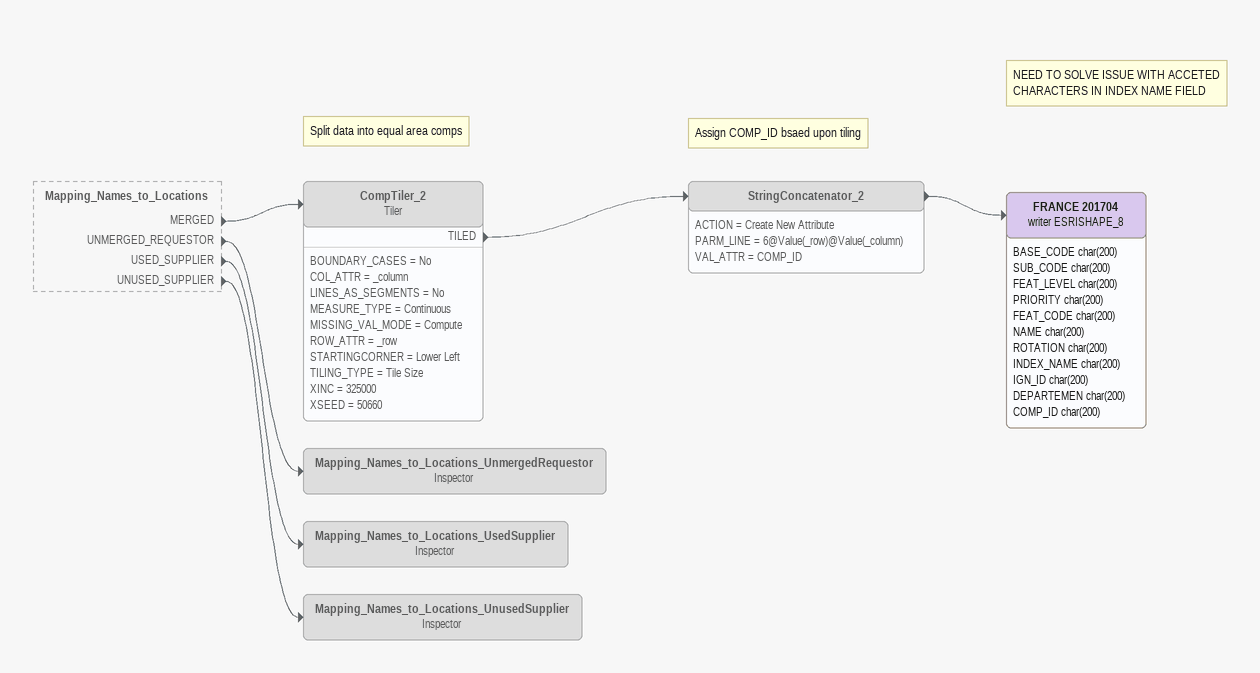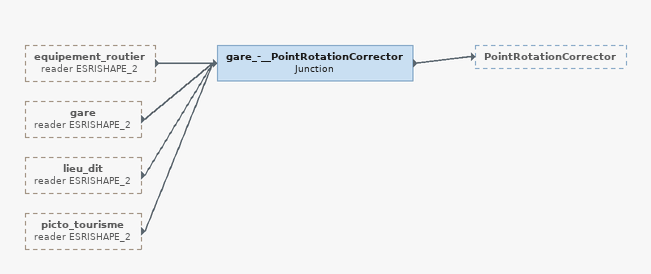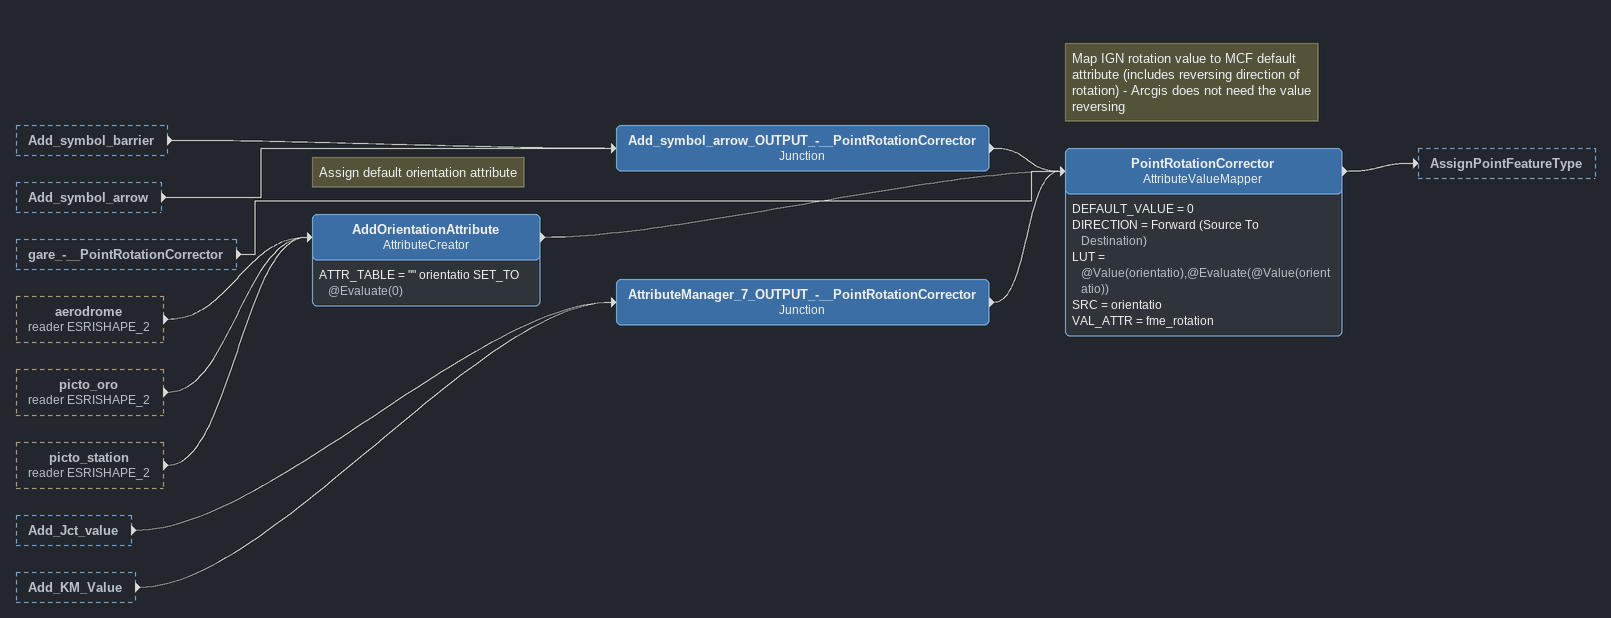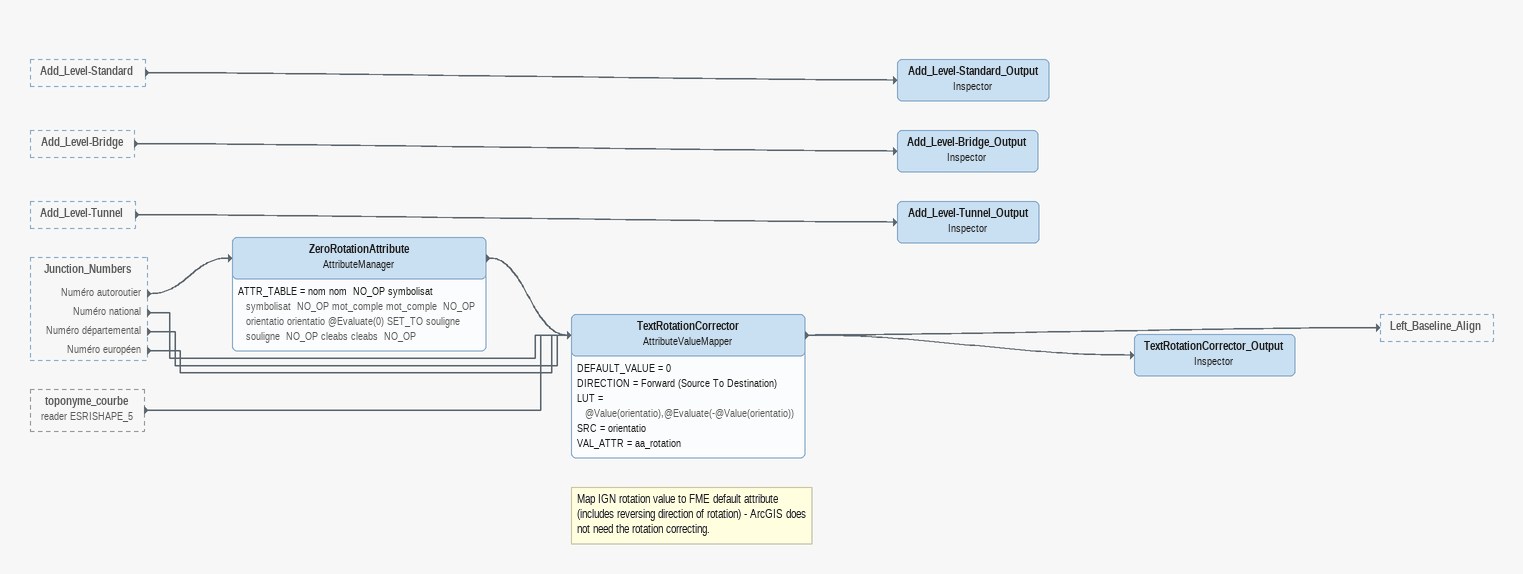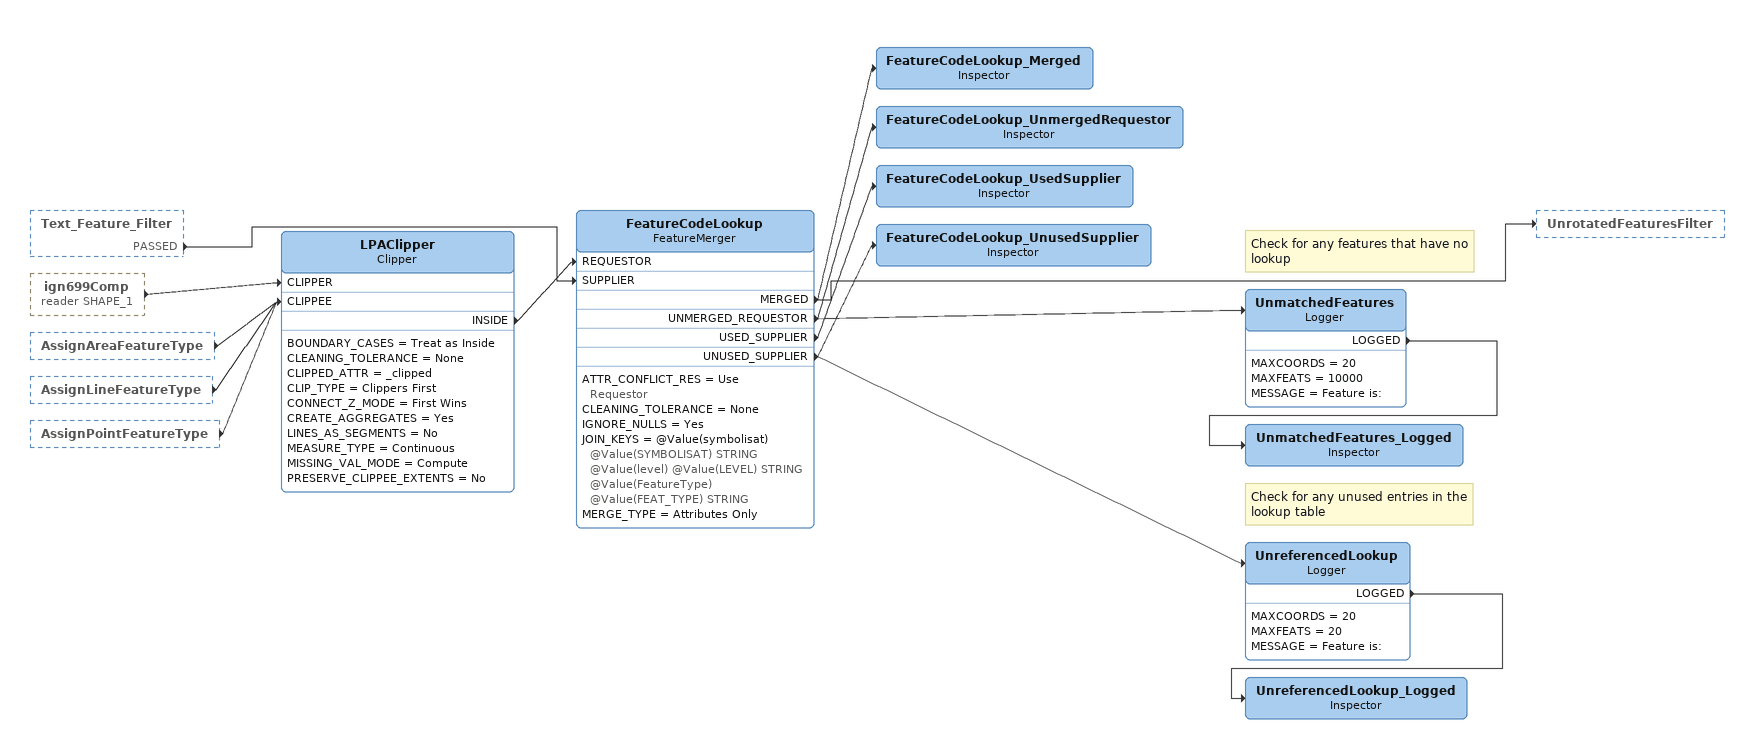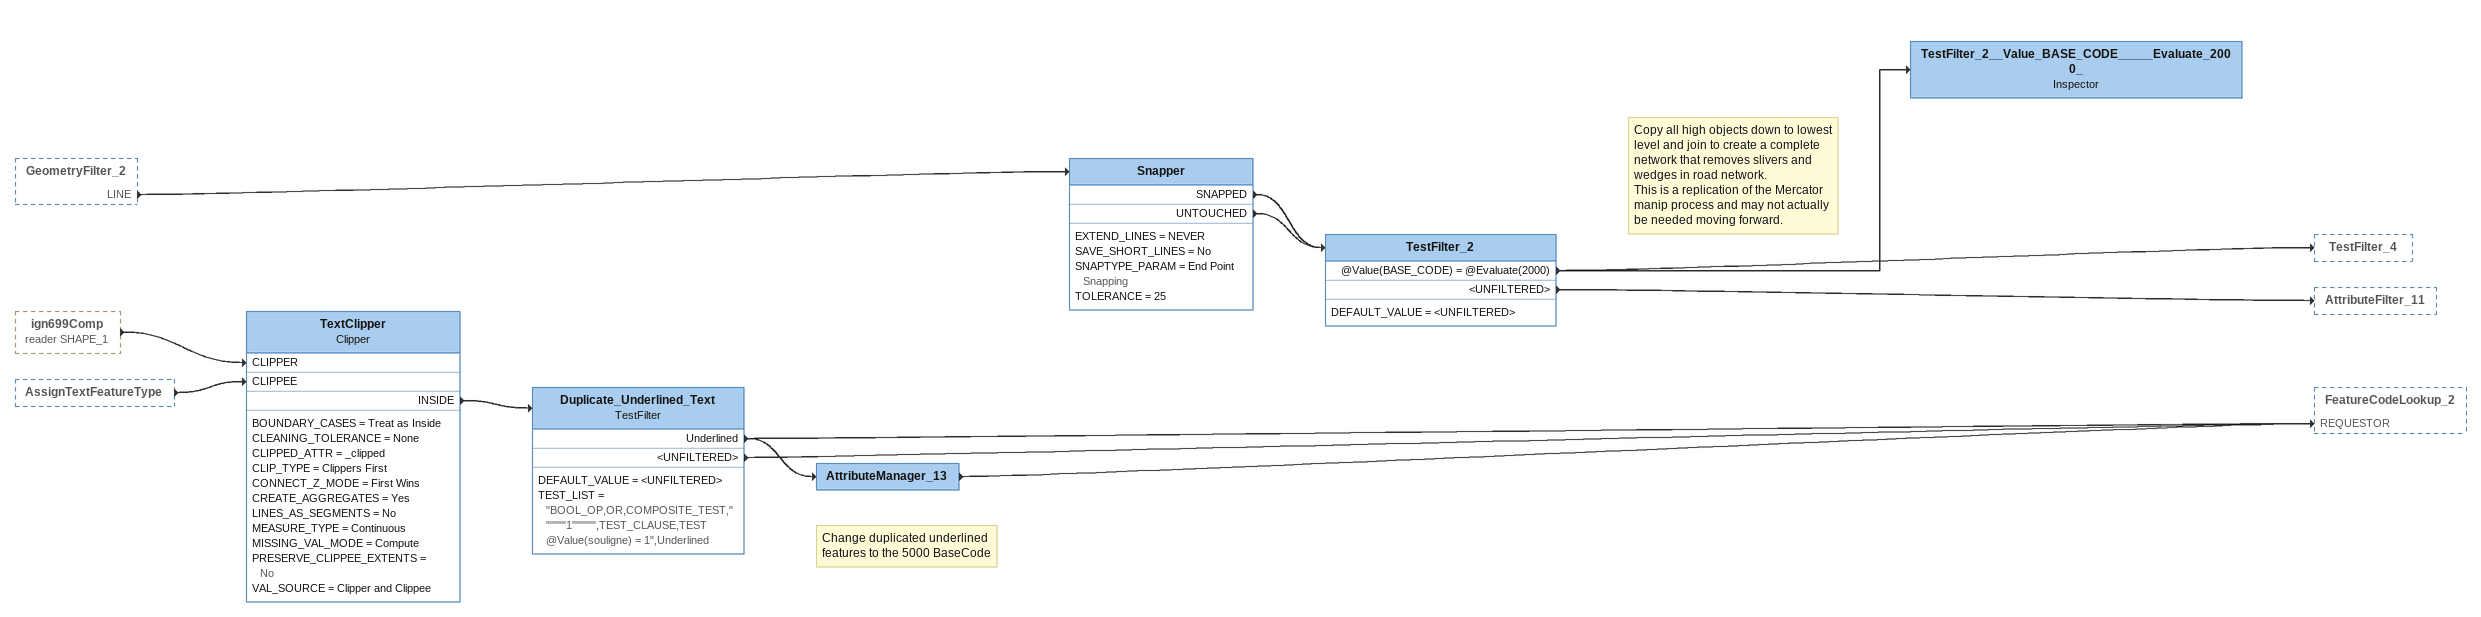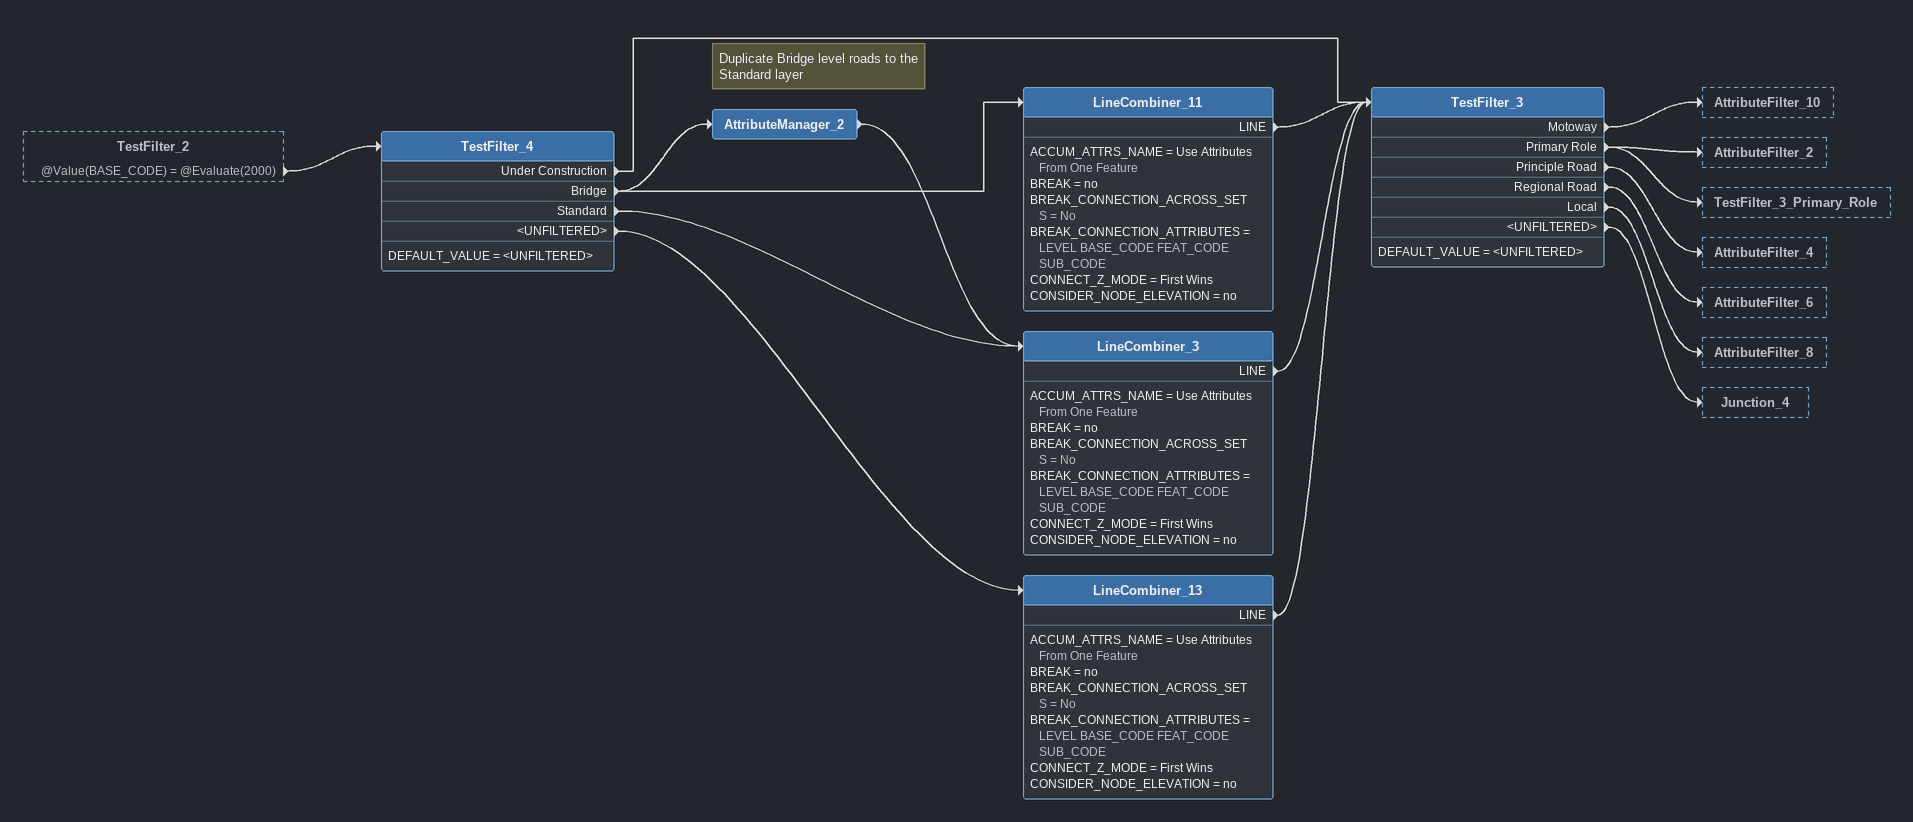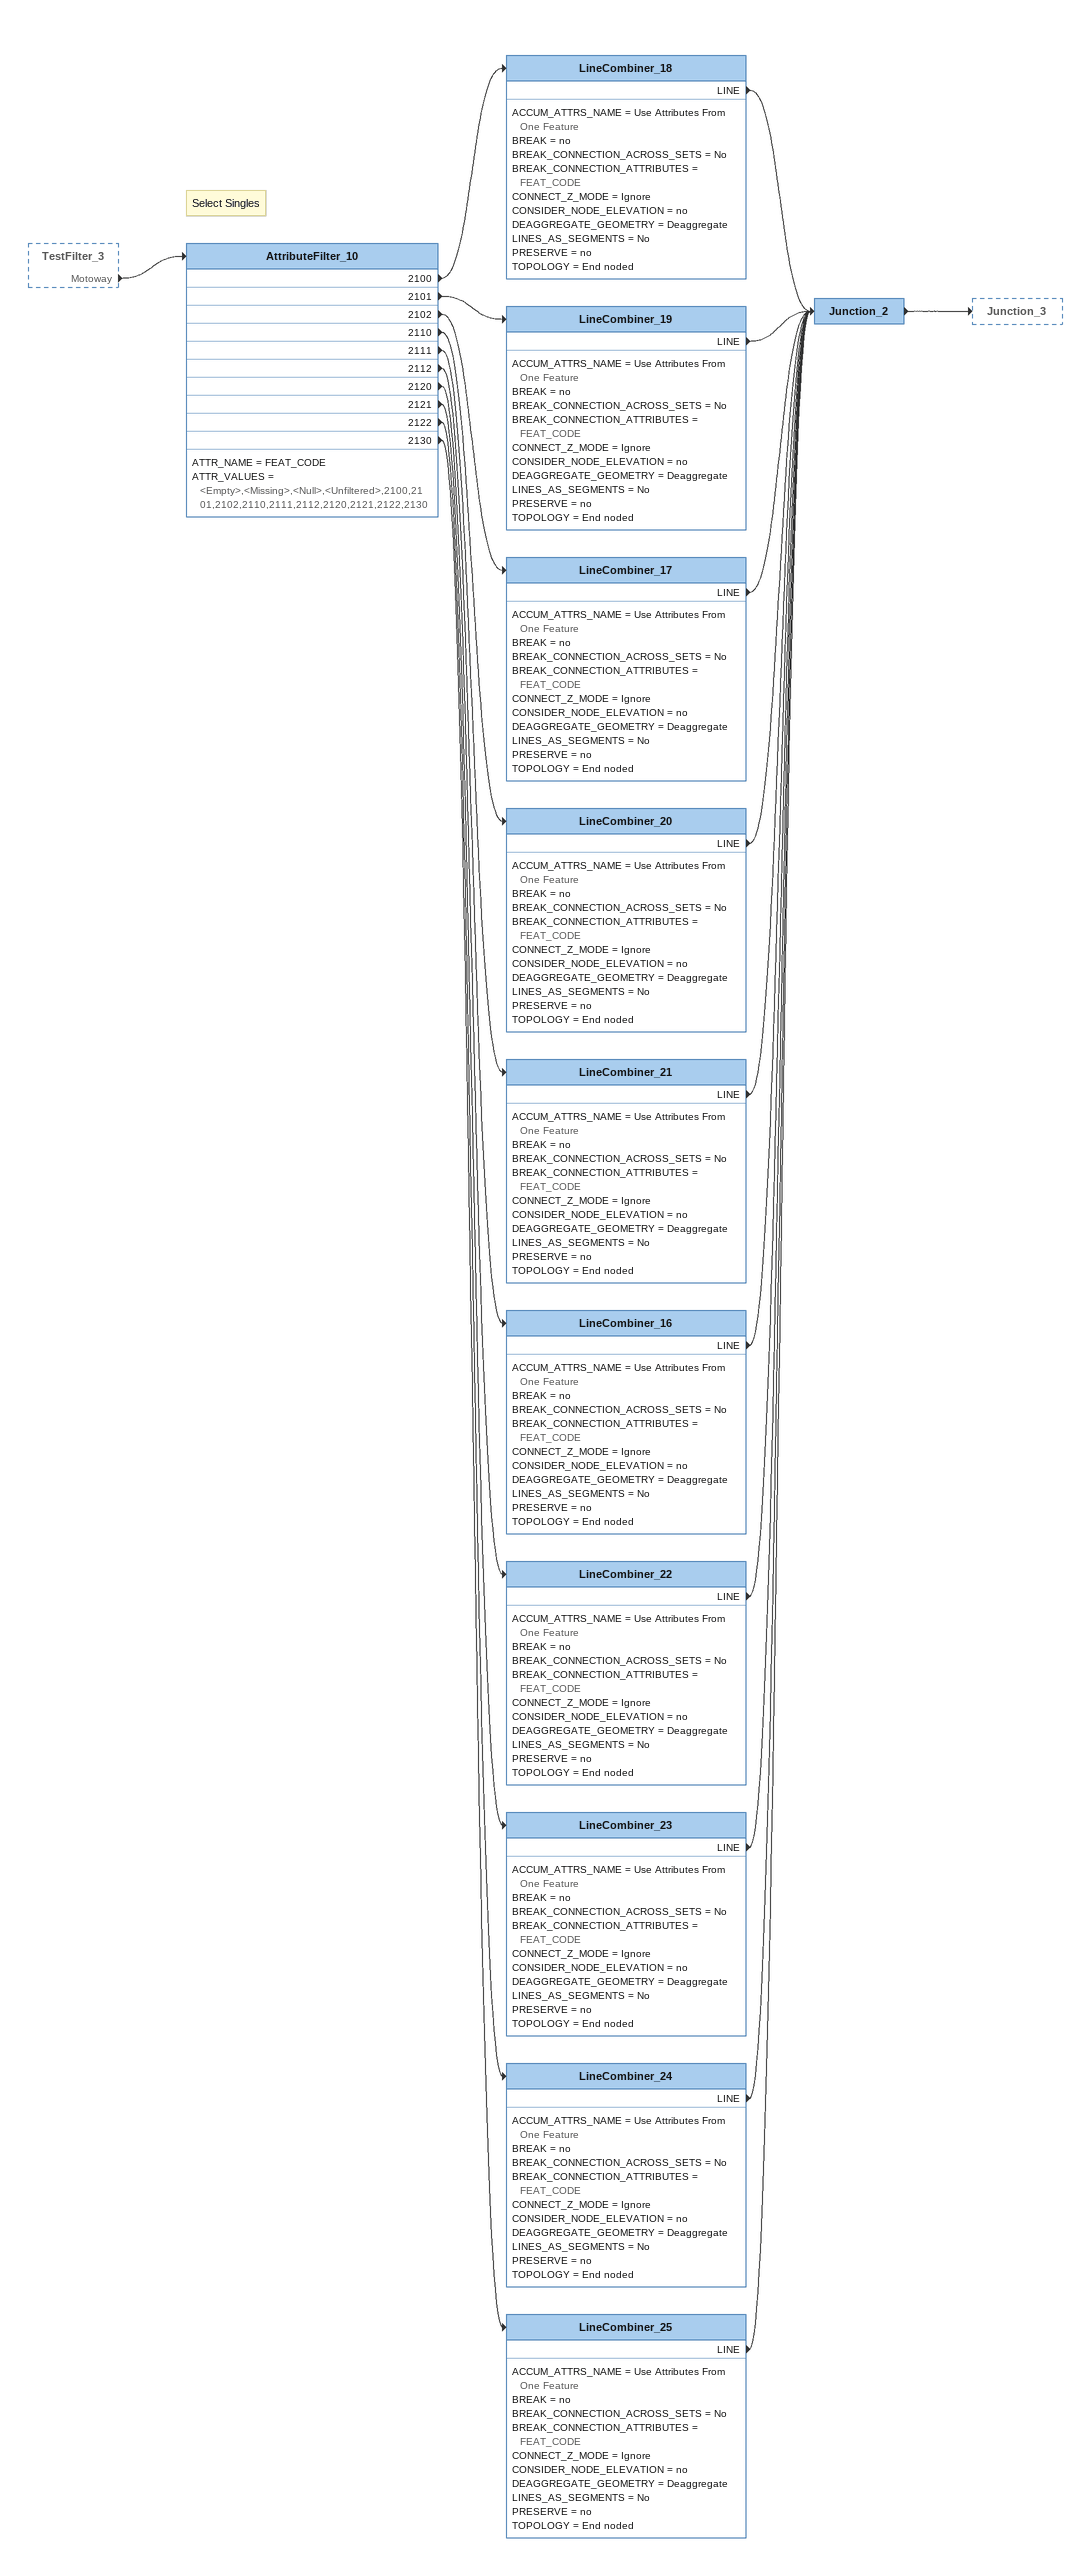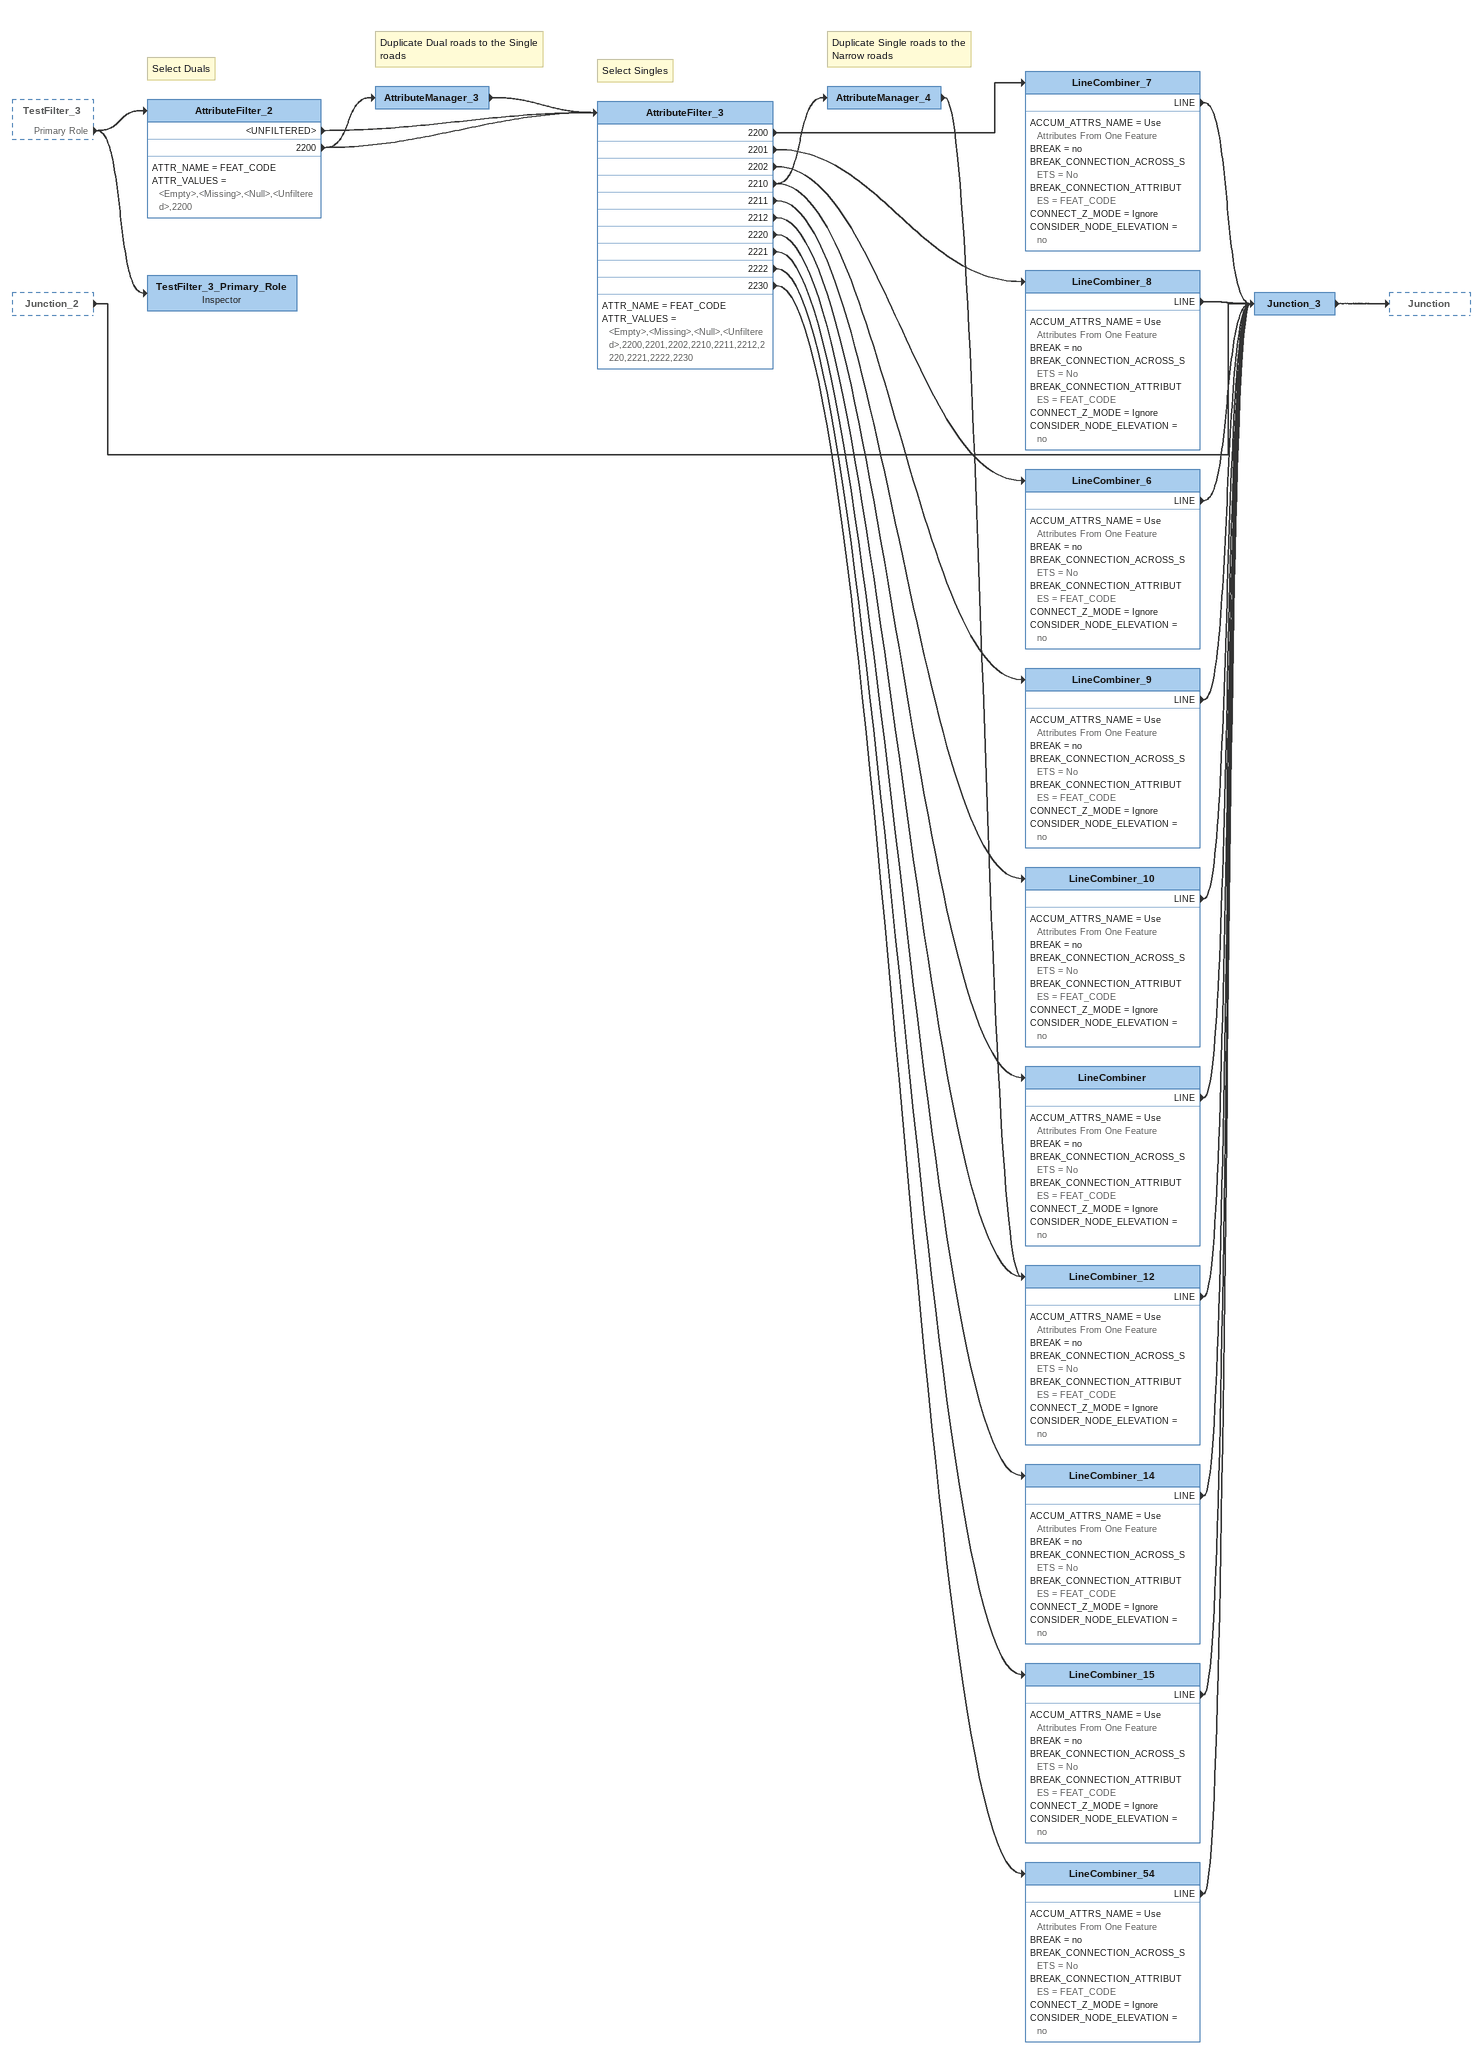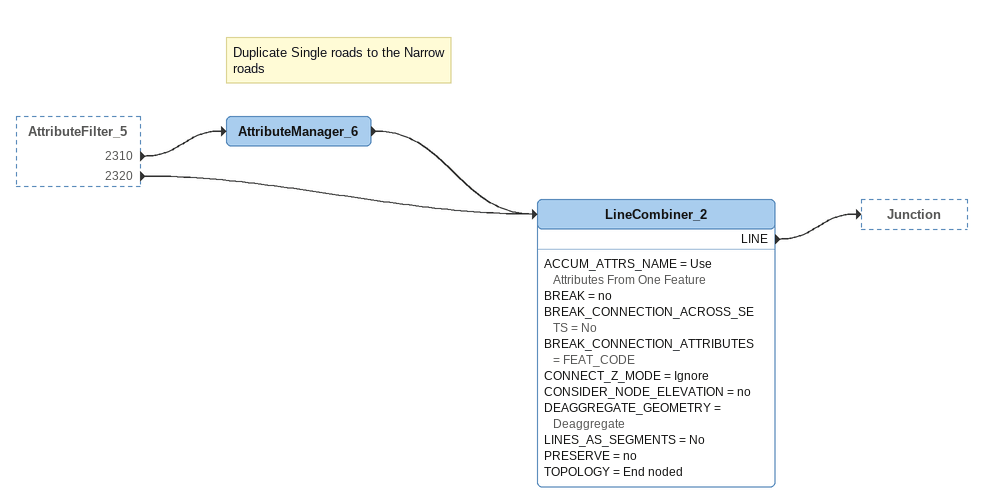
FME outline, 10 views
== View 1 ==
Mapping_Names_to_Locations [outside]
    MERGED -> CompTiler_2
    UNMERGED_REQUESTOR -> Mapping_Names_to_Locations_UnmergedRequestor
    USED_SUPPLIER -> Mapping_Names_to_Locations_UsedSupplier
    UNUSED_SUPPLIER -> Mapping_Names_to_Locations_UnusedSupplier
Note: Split data into equal area comps
CompTiler_2: Tiler [off]
    BOUNDARY_CASES = No
    COL_ATTR = _column
    LINES_AS_SEGMENTS = No
    MEASURE_TYPE = Continuous
    MISSING_VAL_MODE = Compute
    ROW_ATTR = _row
    STARTINGCORNER = Lower Left
    TILING_TYPE = Tile Size
    XINC = 325000
    XSEED = 50660
    TILED -> StringConcatenator_2
Note: Assign COMP_ID bsaed upon tiling
StringConcatenator_2 [off]
    ACTION = Create New Attribute
    PARM_LINE = 6@Value(_row)@Value(_column)
    VAL_ATTR = COMP_ID
    -> FRANCE 201704 (writer ESRISHAPE_8)
Note: NEED TO SOLVE ISSUE WITH ACCETED CHARACTERS IN INDEX NAME FIELD
FRANCE 201704 (writer ESRISHAPE_8)
    attributes: BASE_CODE char(200), SUB_CODE char(200), FEAT_LEVEL char(200), PRIORITY char(200), FEAT_CODE char(200), NAME char(200), ROTATION char(200), INDEX_NAME char(200), IGN_ID char(200), DEPARTEMEN char(200), COMP_ID char(200)
Mapping_Names_to_Locations_UnmergedRequestor: Inspector [off]
Mapping_Names_to_Locations_UsedSupplier: Inspector [off]
Mapping_Names_to_Locations_UnusedSupplier: Inspector [off]

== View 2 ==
equipement_routier (reader ESRISHAPE_2) [outside]
    -> gare_-__PointRotationCorrector
gare (reader ESRISHAPE_2) [outside]
    -> gare_-__PointRotationCorrector
lieu_dit (reader ESRISHAPE_2) [outside]
    -> gare_-__PointRotationCorrector
picto_tourisme (reader ESRISHAPE_2) [outside]
    -> gare_-__PointRotationCorrector
gare_-__PointRotationCorrector: Junction
    -> PointRotationCorrector

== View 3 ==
Add_symbol_barrier [outside]
    -> Add_symbol_arrow_OUTPUT_-__PointRotationCorrector
Add_symbol_arrow [outside]
    -> Add_symbol_arrow_OUTPUT_-__PointRotationCorrector
gare_-__PointRotationCorrector [outside]
    -> PointRotationCorrector
aerodrome (reader ESRISHAPE_2) [outside]
    -> AddOrientationAttribute
picto_oro (reader ESRISHAPE_2) [outside]
    -> AddOrientationAttribute
picto_station (reader ESRISHAPE_2) [outside]
    -> AddOrientationAttribute
Add_Jct_value [outside]
    -> AttributeManager_7_OUTPUT_-__PointRotationCorrector
Add_KM_Value [outside]
    -> AttributeManager_7_OUTPUT_-__PointRotationCorrector
Add_symbol_arrow_OUTPUT_-__PointRotationCorrector: Junction
    -> PointRotationCorrector
Note: Assign default orientation attribute
AddOrientationAttribute: AttributeCreator
    ATTR_TABLE = "" orientatio SET_TO @Evaluate(0)
    -> PointRotationCorrector
AttributeManager_7_OUTPUT_-__PointRotationCorrector: Junction
    -> PointRotationCorrector
Note: Map IGN rotation value to MCF default attribute (includes reversing direction of rotation) - Arcgis does not need the value reversing
PointRotationCorrector: AttributeValueMapper
    DEFAULT_VALUE = 0
    DIRECTION = Forward (Source To Destination)
    LUT = @Value(orientatio),@Evaluate(@Value(orientatio))
    SRC = orientatio
    VAL_ATTR = fme_rotation
    -> AssignPointFeatureType

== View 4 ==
Add_Level-Standard [outside]
    -> Add_Level-Standard_Output
Add_Level-Bridge [outside]
    -> Add_Level-Bridge_Output
Add_Level-Tunnel [outside]
    -> Add_Level-Tunnel_Output
Junction_Numbers [outside]
    Numéro autoroutier -> ZeroRotationAttribute
    Numéro national -> TextRotationCorrector
    Numéro départemental -> TextRotationCorrector
    Numéro européen -> TextRotationCorrector
toponyme_courbe (reader ESRISHAPE_5) [outside]
    -> TextRotationCorrector
Add_Level-Standard_Output: Inspector
Add_Level-Bridge_Output: Inspector
Add_Level-Tunnel_Output: Inspector
ZeroRotationAttribute: AttributeManager
    ATTR_TABLE = nom nom  NO_OP symbolisat symbolisat  NO_OP mot_comple mot_comple  NO_OP orientatio orientatio @Evaluate(0) SET_TO souligne souligne  NO_OP cleabs cleabs  NO_OP
    -> TextRotationCorrector
Note: Map IGN rotation value to FME default attribute (includes reversing direction of rotation) - ArcGIS does not need the rotation correcting.
TextRotationCorrector: AttributeValueMapper
    DEFAULT_VALUE = 0
    DIRECTION = Forward (Source To Destination)
    LUT = @Value(orientatio),@Evaluate(-@Value(orientatio))
    SRC = orientatio
    VAL_ATTR = aa_rotation
    -> Left_Baseline_Align
    -> TextRotationCorrector_Output
TextRotationCorrector_Output: Inspector

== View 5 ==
Text_Feature_Filter [outside]
    PASSED -> FeatureCodeLookup [SUPPLIER]
ign699Comp (reader SHAPE_1) [outside]
    -> LPAClipper [CLIPPER]
AssignAreaFeatureType [outside]
    -> LPAClipper [CLIPPEE]
AssignLineFeatureType [outside]
    -> LPAClipper [CLIPPEE]
AssignPointFeatureType [outside]
    -> LPAClipper [CLIPPEE]
LPAClipper: Clipper
    BOUNDARY_CASES = Treat as Inside
    CLEANING_TOLERANCE = None
    CLIPPED_ATTR = _clipped
    CLIP_TYPE = Clippers First
    CONNECT_Z_MODE = First Wins
    CREATE_AGGREGATES = Yes
    LINES_AS_SEGMENTS = No
    MEASURE_TYPE = Continuous
    MISSING_VAL_MODE = Compute
    PRESERVE_CLIPPEE_EXTENTS = No
    INSIDE -> FeatureCodeLookup [REQUESTOR]
FeatureCodeLookup: FeatureMerger
    ATTR_CONFLICT_RES = Use Requestor
    CLEANING_TOLERANCE = None
    IGNORE_NULLS = Yes
    JOIN_KEYS = @Value(symbolisat) @Value(SYMBOLISAT) STRING @Value(level) @Value(LEVEL) STRING @Value(FeatureType) @Value(FEAT_TYPE) STRING
    MERGE_TYPE = Attributes Only
    MERGED -> UnrotatedFeaturesFilter
    MERGED -> FeatureCodeLookup_Merged
    UNMERGED_REQUESTOR -> UnmatchedFeatures
    UNMERGED_REQUESTOR -> FeatureCodeLookup_UnmergedRequestor
    USED_SUPPLIER -> FeatureCodeLookup_UsedSupplier
    UNUSED_SUPPLIER -> UnreferencedLookup
    UNUSED_SUPPLIER -> FeatureCodeLookup_UnusedSupplier
FeatureCodeLookup_Merged: Inspector
FeatureCodeLookup_UnmergedRequestor: Inspector
FeatureCodeLookup_UsedSupplier: Inspector
FeatureCodeLookup_UnusedSupplier: Inspector
Note: Check for any features that have no lookup
UnmatchedFeatures: Logger
    MAXCOORDS = 20
    MAXFEATS = 10000
    MESSAGE = Feature is:
    LOGGED -> UnmatchedFeatures_Logged
UnmatchedFeatures_Logged: Inspector
Note: Check for any unused entries in the lookup table
UnreferencedLookup: Logger
    MAXCOORDS = 20
    MAXFEATS = 20
    MESSAGE = Feature is:
    LOGGED -> UnreferencedLookup_Logged
UnreferencedLookup_Logged: Inspector

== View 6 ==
GeometryFilter_2 [outside]
    LINE -> Snapper
ign699Comp (reader SHAPE_1) [outside]
    -> TextClipper [CLIPPER]
AssignTextFeatureType [outside]
    -> TextClipper [CLIPPEE]
TextClipper: Clipper
    BOUNDARY_CASES = Treat as Inside
    CLEANING_TOLERANCE = None
    CLIPPED_ATTR = _clipped
    CLIP_TYPE = Clippers First
    CONNECT_Z_MODE = First Wins
    CREATE_AGGREGATES = Yes
    LINES_AS_SEGMENTS = No
    MEASURE_TYPE = Continuous
    MISSING_VAL_MODE = Compute
    PRESERVE_CLIPPEE_EXTENTS = No
    VAL_SOURCE = Clipper and Clippee
    INSIDE -> Duplicate_Underlined_Text
Duplicate_Underlined_Text: TestFilter
    DEFAULT_VALUE = <UNFILTERED>
    TEST_LIST = "BOOL_OP,OR,COMPOSITE_TEST,""""""1"""""",TEST_CLAUSE,TEST @Value(souligne) = 1",Underlined
    Underlined -> AttributeManager_13
    Underlined -> FeatureCodeLookup_2 [REQUESTOR]
    <UNFILTERED> -> FeatureCodeLookup_2 [REQUESTOR]
Note: Change duplicated underlined features to the 5000 BaseCode
AttributeManager_13
    -> FeatureCodeLookup_2 [REQUESTOR]
Snapper
    EXTEND_LINES = NEVER
    SAVE_SHORT_LINES = No
    SNAPTYPE_PARAM = End Point Snapping
    TOLERANCE = 25
    SNAPPED -> TestFilter_2
    UNTOUCHED -> TestFilter_2
Note: Copy all high objects down to lowest level and join to create a complete network that removes slivers and wedges in road network. / This is a replication of the Mercator manip process and may not actually be needed moving forward.
TestFilter_2
    DEFAULT_VALUE = <UNFILTERED>
    @Value(BASE_CODE) = @Evaluate(2000) -> TestFilter_2__Value_BASE_CODE_____Evaluate_2000_
    @Value(BASE_CODE) = @Evaluate(2000) -> TestFilter_4
    <UNFILTERED> -> AttributeFilter_11
TestFilter_2__Value_BASE_CODE_____Evaluate_2000_: Inspector

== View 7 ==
TestFilter_2 [outside]
    @Value(BASE_CODE) = @Evaluate(2000) -> TestFilter_4
TestFilter_4
    DEFAULT_VALUE = <UNFILTERED>
    Under Construction -> TestFilter_3
    Bridge -> AttributeManager_2
    Bridge -> LineCombiner_11
    Standard -> LineCombiner_3
    <UNFILTERED> -> LineCombiner_13
LineCombiner_11
    ACCUM_ATTRS_NAME = Use Attributes From One Feature
    BREAK = no
    BREAK_CONNECTION_ACROSS_SETS = No
    BREAK_CONNECTION_ATTRIBUTES = LEVEL BASE_CODE FEAT_CODE SUB_CODE
    CONNECT_Z_MODE = First Wins
    CONSIDER_NODE_ELEVATION = no
    LINE -> TestFilter_3
Note: Duplicate Bridge level roads to the Standard layer
AttributeManager_2
    -> LineCombiner_3
LineCombiner_3
    ACCUM_ATTRS_NAME = Use Attributes From One Feature
    BREAK = no
    BREAK_CONNECTION_ACROSS_SETS = No
    BREAK_CONNECTION_ATTRIBUTES = LEVEL BASE_CODE FEAT_CODE SUB_CODE
    CONNECT_Z_MODE = First Wins
    CONSIDER_NODE_ELEVATION = no
    LINE -> TestFilter_3
LineCombiner_13
    ACCUM_ATTRS_NAME = Use Attributes From One Feature
    BREAK = no
    BREAK_CONNECTION_ACROSS_SETS = No
    BREAK_CONNECTION_ATTRIBUTES = LEVEL BASE_CODE FEAT_CODE SUB_CODE
    CONNECT_Z_MODE = First Wins
    CONSIDER_NODE_ELEVATION = no
    LINE -> TestFilter_3
TestFilter_3
    DEFAULT_VALUE = <UNFILTERED>
    Motoway -> AttributeFilter_10
    Primary Role -> AttributeFilter_2
    Primary Role -> TestFilter_3_Primary_Role
    Principle Road -> AttributeFilter_4
    Regional Road -> AttributeFilter_6
    Local -> AttributeFilter_8
    <UNFILTERED> -> Junction_4

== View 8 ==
TestFilter_3 [outside]
    Motoway -> AttributeFilter_10
Note: Select Singles
AttributeFilter_10
    ATTR_NAME = FEAT_CODE
    ATTR_VALUES = <Empty>,<Missing>,<Null>,<Unfiltered>,2100,2101,2102,2110,2111,2112,2120,2121,2122,2130
    2100 -> LineCombiner_18
    2101 -> LineCombiner_19
    2102 -> LineCombiner_17
    2110 -> LineCombiner_20
    2111 -> LineCombiner_21
    2112 -> LineCombiner_16
    2120 -> LineCombiner_22
    2121 -> LineCombiner_23
    2122 -> LineCombiner_24
    2130 -> LineCombiner_25
LineCombiner_18
    ACCUM_ATTRS_NAME = Use Attributes From One Feature
    BREAK = no
    BREAK_CONNECTION_ACROSS_SETS = No
    BREAK_CONNECTION_ATTRIBUTES = FEAT_CODE
    CONNECT_Z_MODE = Ignore
    CONSIDER_NODE_ELEVATION = no
    DEAGGREGATE_GEOMETRY = Deaggregate
    LINES_AS_SEGMENTS = No
    PRESERVE = no
    TOPOLOGY = End noded
    LINE -> Junction_2
LineCombiner_19
    ACCUM_ATTRS_NAME = Use Attributes From One Feature
    BREAK = no
    BREAK_CONNECTION_ACROSS_SETS = No
    BREAK_CONNECTION_ATTRIBUTES = FEAT_CODE
    CONNECT_Z_MODE = Ignore
    CONSIDER_NODE_ELEVATION = no
    DEAGGREGATE_GEOMETRY = Deaggregate
    LINES_AS_SEGMENTS = No
    PRESERVE = no
    TOPOLOGY = End noded
    LINE -> Junction_2
LineCombiner_17
    ACCUM_ATTRS_NAME = Use Attributes From One Feature
    BREAK = no
    BREAK_CONNECTION_ACROSS_SETS = No
    BREAK_CONNECTION_ATTRIBUTES = FEAT_CODE
    CONNECT_Z_MODE = Ignore
    CONSIDER_NODE_ELEVATION = no
    DEAGGREGATE_GEOMETRY = Deaggregate
    LINES_AS_SEGMENTS = No
    PRESERVE = no
    TOPOLOGY = End noded
    LINE -> Junction_2
LineCombiner_20
    ACCUM_ATTRS_NAME = Use Attributes From One Feature
    BREAK = no
    BREAK_CONNECTION_ACROSS_SETS = No
    BREAK_CONNECTION_ATTRIBUTES = FEAT_CODE
    CONNECT_Z_MODE = Ignore
    CONSIDER_NODE_ELEVATION = no
    DEAGGREGATE_GEOMETRY = Deaggregate
    LINES_AS_SEGMENTS = No
    PRESERVE = no
    TOPOLOGY = End noded
    LINE -> Junction_2
LineCombiner_21
    ACCUM_ATTRS_NAME = Use Attributes From One Feature
    BREAK = no
    BREAK_CONNECTION_ACROSS_SETS = No
    BREAK_CONNECTION_ATTRIBUTES = FEAT_CODE
    CONNECT_Z_MODE = Ignore
    CONSIDER_NODE_ELEVATION = no
    DEAGGREGATE_GEOMETRY = Deaggregate
    LINES_AS_SEGMENTS = No
    PRESERVE = no
    TOPOLOGY = End noded
    LINE -> Junction_2
LineCombiner_16
    ACCUM_ATTRS_NAME = Use Attributes From One Feature
    BREAK = no
    BREAK_CONNECTION_ACROSS_SETS = No
    BREAK_CONNECTION_ATTRIBUTES = FEAT_CODE
    CONNECT_Z_MODE = Ignore
    CONSIDER_NODE_ELEVATION = no
    DEAGGREGATE_GEOMETRY = Deaggregate
    LINES_AS_SEGMENTS = No
    PRESERVE = no
    TOPOLOGY = End noded
    LINE -> Junction_2
LineCombiner_22
    ACCUM_ATTRS_NAME = Use Attributes From One Feature
    BREAK = no
    BREAK_CONNECTION_ACROSS_SETS = No
    BREAK_CONNECTION_ATTRIBUTES = FEAT_CODE
    CONNECT_Z_MODE = Ignore
    CONSIDER_NODE_ELEVATION = no
    DEAGGREGATE_GEOMETRY = Deaggregate
    LINES_AS_SEGMENTS = No
    PRESERVE = no
    TOPOLOGY = End noded
    LINE -> Junction_2
LineCombiner_23
    ACCUM_ATTRS_NAME = Use Attributes From One Feature
    BREAK = no
    BREAK_CONNECTION_ACROSS_SETS = No
    BREAK_CONNECTION_ATTRIBUTES = FEAT_CODE
    CONNECT_Z_MODE = Ignore
    CONSIDER_NODE_ELEVATION = no
    DEAGGREGATE_GEOMETRY = Deaggregate
    LINES_AS_SEGMENTS = No
    PRESERVE = no
    TOPOLOGY = End noded
    LINE -> Junction_2
LineCombiner_24
    ACCUM_ATTRS_NAME = Use Attributes From One Feature
    BREAK = no
    BREAK_CONNECTION_ACROSS_SETS = No
    BREAK_CONNECTION_ATTRIBUTES = FEAT_CODE
    CONNECT_Z_MODE = Ignore
    CONSIDER_NODE_ELEVATION = no
    DEAGGREGATE_GEOMETRY = Deaggregate
    LINES_AS_SEGMENTS = No
    PRESERVE = no
    TOPOLOGY = End noded
    LINE -> Junction_2
LineCombiner_25
    ACCUM_ATTRS_NAME = Use Attributes From One Feature
    BREAK = no
    BREAK_CONNECTION_ACROSS_SETS = No
    BREAK_CONNECTION_ATTRIBUTES = FEAT_CODE
    CONNECT_Z_MODE = Ignore
    CONSIDER_NODE_ELEVATION = no
    DEAGGREGATE_GEOMETRY = Deaggregate
    LINES_AS_SEGMENTS = No
    PRESERVE = no
    TOPOLOGY = End noded
    LINE -> Junction_2
Junction_2
    -> Junction_3

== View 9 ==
TestFilter_3 [outside]
    Primary Role -> AttributeFilter_2
    Primary Role -> TestFilter_3_Primary_Role
Junction_2 [outside]
    -> Junction_3
Note: Select Duals
AttributeFilter_2
    ATTR_NAME = FEAT_CODE
    ATTR_VALUES = <Empty>,<Missing>,<Null>,<Unfiltered>,2200
    <UNFILTERED> -> AttributeFilter_3
    2200 -> AttributeManager_3
    2200 -> AttributeFilter_3
Note: Duplicate Dual roads to the Single roads
AttributeManager_3
    -> AttributeFilter_3
Note: Select Singles
AttributeFilter_3
    ATTR_NAME = FEAT_CODE
    ATTR_VALUES = <Empty>,<Missing>,<Null>,<Unfiltered>,2200,2201,2202,2210,2211,2212,2220,2221,2222,2230
    2200 -> LineCombiner_7
    2201 -> LineCombiner_8
    2202 -> LineCombiner_6
    2210 -> LineCombiner_9
    2210 -> AttributeManager_4
    2211 -> LineCombiner_10
    2212 -> LineCombiner
    2220 -> LineCombiner_12
    2221 -> LineCombiner_14
    2222 -> LineCombiner_15
    2230 -> LineCombiner_54
Note: Duplicate Single roads to the Narrow roads
AttributeManager_4
    -> LineCombiner_12
LineCombiner_12
    ACCUM_ATTRS_NAME = Use Attributes From One Feature
    BREAK = no
    BREAK_CONNECTION_ACROSS_SETS = No
    BREAK_CONNECTION_ATTRIBUTES = FEAT_CODE
    CONNECT_Z_MODE = Ignore
    CONSIDER_NODE_ELEVATION = no
    LINE -> Junction_3
LineCombiner_7
    ACCUM_ATTRS_NAME = Use Attributes From One Feature
    BREAK = no
    BREAK_CONNECTION_ACROSS_SETS = No
    BREAK_CONNECTION_ATTRIBUTES = FEAT_CODE
    CONNECT_Z_MODE = Ignore
    CONSIDER_NODE_ELEVATION = no
    LINE -> Junction_3
LineCombiner_8
    ACCUM_ATTRS_NAME = Use Attributes From One Feature
    BREAK = no
    BREAK_CONNECTION_ACROSS_SETS = No
    BREAK_CONNECTION_ATTRIBUTES = FEAT_CODE
    CONNECT_Z_MODE = Ignore
    CONSIDER_NODE_ELEVATION = no
    LINE -> Junction_3
LineCombiner_6
    ACCUM_ATTRS_NAME = Use Attributes From One Feature
    BREAK = no
    BREAK_CONNECTION_ACROSS_SETS = No
    BREAK_CONNECTION_ATTRIBUTES = FEAT_CODE
    CONNECT_Z_MODE = Ignore
    CONSIDER_NODE_ELEVATION = no
    LINE -> Junction_3
LineCombiner_9
    ACCUM_ATTRS_NAME = Use Attributes From One Feature
    BREAK = no
    BREAK_CONNECTION_ACROSS_SETS = No
    BREAK_CONNECTION_ATTRIBUTES = FEAT_CODE
    CONNECT_Z_MODE = Ignore
    CONSIDER_NODE_ELEVATION = no
    LINE -> Junction_3
LineCombiner_10
    ACCUM_ATTRS_NAME = Use Attributes From One Feature
    BREAK = no
    BREAK_CONNECTION_ACROSS_SETS = No
    BREAK_CONNECTION_ATTRIBUTES = FEAT_CODE
    CONNECT_Z_MODE = Ignore
    CONSIDER_NODE_ELEVATION = no
    LINE -> Junction_3
LineCombiner
    ACCUM_ATTRS_NAME = Use Attributes From One Feature
    BREAK = no
    BREAK_CONNECTION_ACROSS_SETS = No
    BREAK_CONNECTION_ATTRIBUTES = FEAT_CODE
    CONNECT_Z_MODE = Ignore
    CONSIDER_NODE_ELEVATION = no
    LINE -> Junction_3
LineCombiner_14
    ACCUM_ATTRS_NAME = Use Attributes From One Feature
    BREAK = no
    BREAK_CONNECTION_ACROSS_SETS = No
    BREAK_CONNECTION_ATTRIBUTES = FEAT_CODE
    CONNECT_Z_MODE = Ignore
    CONSIDER_NODE_ELEVATION = no
    LINE -> Junction_3
LineCombiner_15
    ACCUM_ATTRS_NAME = Use Attributes From One Feature
    BREAK = no
    BREAK_CONNECTION_ACROSS_SETS = No
    BREAK_CONNECTION_ATTRIBUTES = FEAT_CODE
    CONNECT_Z_MODE = Ignore
    CONSIDER_NODE_ELEVATION = no
    LINE -> Junction_3
LineCombiner_54
    ACCUM_ATTRS_NAME = Use Attributes From One Feature
    BREAK = no
    BREAK_CONNECTION_ACROSS_SETS = No
    BREAK_CONNECTION_ATTRIBUTES = FEAT_CODE
    CONNECT_Z_MODE = Ignore
    CONSIDER_NODE_ELEVATION = no
    LINE -> Junction_3
Junction_3
    -> Junction
TestFilter_3_Primary_Role: Inspector

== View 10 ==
AttributeFilter_5 [outside]
    2310 -> AttributeManager_6
    2320 -> LineCombiner_2
Note: Duplicate Single roads to the Narrow roads
AttributeManager_6
    -> LineCombiner_2
LineCombiner_2
    ACCUM_ATTRS_NAME = Use Attributes From One Feature
    BREAK = no
    BREAK_CONNECTION_ACROSS_SETS = No
    BREAK_CONNECTION_ATTRIBUTES = FEAT_CODE
    CONNECT_Z_MODE = Ignore
    CONSIDER_NODE_ELEVATION = no
    DEAGGREGATE_GEOMETRY = Deaggregate
    LINES_AS_SEGMENTS = No
    PRESERVE = no
    TOPOLOGY = End noded
    LINE -> Junction
